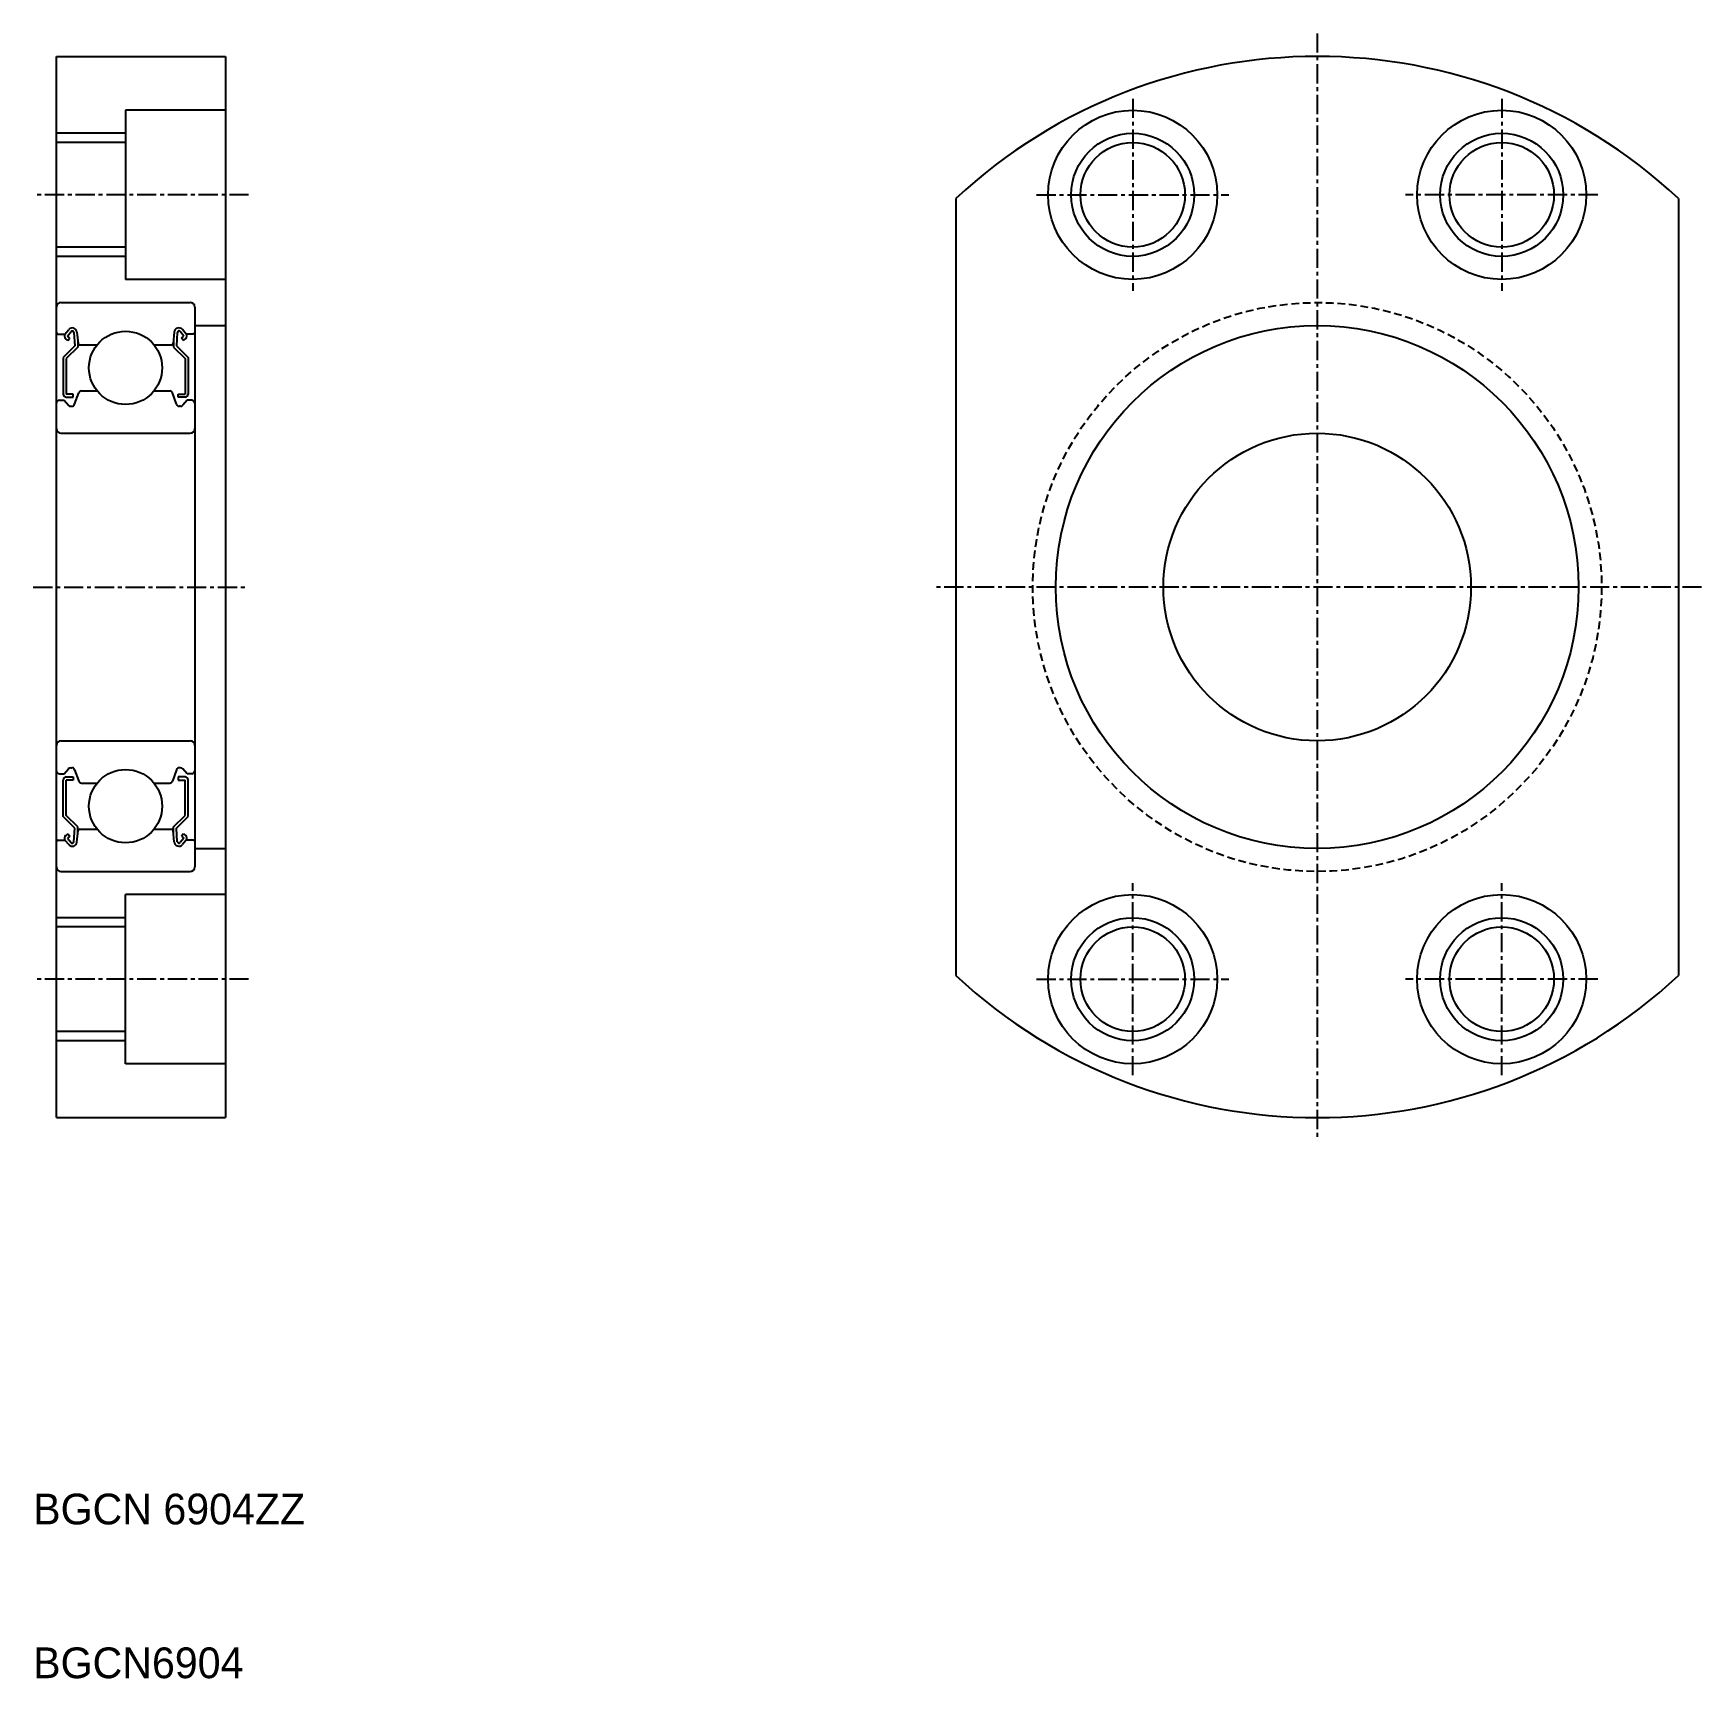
# Model space of a CAD drawing. Extents: x 111 to 219, y 37 to 144.
import ezdxf

# ---------------------------------------------------------------- set-up
doc = ezdxf.new("R2010")
doc.units = 0
doc.linetypes.add('CENTER', pattern=[2, 1.25, -0.25, 0.25, -0.25])
doc.linetypes.add('DASHED', pattern=[0.75, 0.5, -0.25])
doc.layers.get('0').update_dxf_attribs({"linetype": 'CONTINUOUS'})
doc.layers.add('CENTER', color=1, linetype='CENTER')

msp = doc.modelspace()

# ---------------------------------------------------------------- linework, layer by layer
at = {"color": 7, "linetype": 'CONTINUOUS'}
for p, q in [((112.01, 73.46), (112.01, 142.46)), ((112.01, 142.46), (123.01, 142.46)), ((123.01, 142.46), (123.01, 73.46)), ((116.51, 138.96), (116.51, 127.96)), ((123.01, 138.96), (116.51, 138.96)), ((116.51, 136.86), (112.01, 136.86)), ((170.51, 133.22), (170.51, 82.7)), ((217.51, 133.22), (217.51, 82.7)), ((116.51, 130.06), (112.01, 130.06)), ((123.01, 127.96), (116.51, 127.96)), ((112.31, 126.46), (120.71, 126.46)), ((121.01, 126.16), (121.01, 89.76)), ((121.01, 124.96), (123.01, 124.96)), ((112.11, 124.41), (112.57, 124.41)), ((112.57, 124.41), (112.82, 124.71)), ((112.75, 124), (112.6, 124.13)), ((112.73, 124.28), (112.98, 124.58)), ((112.88, 124.15), (112.73, 124.28)), ((112.75, 124), (112.88, 124.15)), ((113.15, 124.52), (113.2, 123.64)), ((113.35, 124.54), (113.42, 123.8)), ((113.4, 124.03), (113.4, 123.56)), ((113.52, 123.71), (114.66, 123.71)), ((118.36, 123.71), (119.51, 123.71)), ((119.67, 124.53), (119.61, 123.8)), ((119.63, 124.03), (119.63, 123.56)), ((119.87, 124.51), (119.83, 123.64)), ((120.3, 124.28), (120.06, 124.57)), ((120.15, 124.15), (120.3, 124.28)), ((120.28, 124), (120.15, 124.15)), ((120.45, 124.41), (120.21, 124.7)), ((120.28, 124), (120.43, 124.13)), ((120.91, 124.41), (120.45, 124.41)), ((113.2, 123.64), (112.45, 122.89)), ((112.45, 122.89), (112.45, 120.51)), ((113.4, 123.56), (112.65, 122.81)), ((112.65, 122.81), (112.65, 120.51)), ((119.63, 123.56), (120.38, 122.81)), ((119.83, 123.64), (120.58, 122.89)), ((120.38, 122.81), (120.38, 120.51)), ((120.58, 122.89), (120.58, 120.51)), ((113.1, 120.51), (112.65, 120.51)), ((113.1, 120.31), (113.1, 120.51)), ((113.19, 119.84), (113.46, 120.58)), ((113.65, 120.71), (114.66, 120.71)), ((118.36, 120.71), (119.38, 120.71)), ((119.83, 119.84), (119.56, 120.58)), ((119.93, 120.51), (120.38, 120.51)), ((119.93, 120.31), (119.93, 120.51)), ((112.21, 120.11), (112.51, 120.11)), ((112.51, 120.11), (112.79, 119.78)), ((112.65, 120.31), (113.1, 120.31)), ((112.94, 119.71), (113.01, 119.71)), ((120.38, 120.31), (119.93, 120.31)), ((120.08, 119.71), (120.02, 119.71)), ((120.51, 120.11), (120.24, 119.78)), ((120.81, 120.11), (120.51, 120.11)), ((112.31, 117.96), (120.71, 117.96)), ((112.31, 97.96), (120.71, 97.96)), ((112.21, 95.81), (112.51, 95.81)), ((112.51, 95.81), (112.79, 96.14)), ((112.65, 95.61), (113.1, 95.61)), ((112.94, 96.21), (113.01, 96.21)), ((113.1, 95.61), (113.1, 95.41)), ((113.19, 96.08), (113.46, 95.34)), ((119.83, 96.08), (119.56, 95.34)), ((120.38, 95.61), (119.93, 95.61)), ((119.93, 95.61), (119.93, 95.41)), ((120.08, 96.21), (120.02, 96.21)), ((120.51, 95.81), (120.24, 96.14)), ((120.81, 95.81), (120.51, 95.81)), ((112.45, 93.03), (112.45, 95.41)), ((113.1, 95.41), (112.65, 95.41)), ((112.65, 93.11), (112.65, 95.41)), ((113.65, 95.21), (114.66, 95.21)), ((118.36, 95.21), (119.38, 95.21)), ((119.93, 95.41), (120.38, 95.41)), ((120.38, 93.11), (120.38, 95.41)), ((120.58, 93.03), (120.58, 95.41)), ((113.2, 92.28), (112.45, 93.03)), ((113.4, 92.36), (112.65, 93.11)), ((113.15, 91.4), (113.2, 92.28)), ((113.4, 91.89), (113.4, 92.36)), ((119.63, 92.36), (120.38, 93.11)), ((119.63, 91.89), (119.63, 92.36)), ((119.83, 92.28), (120.58, 93.03)), ((119.87, 91.4), (119.83, 92.28)), ((112.11, 91.51), (112.57, 91.51)), ((112.57, 91.51), (112.82, 91.21)), ((112.75, 91.92), (112.6, 91.79)), ((112.88, 91.77), (112.73, 91.64)), ((112.73, 91.64), (112.98, 91.34)), ((112.75, 91.92), (112.88, 91.77)), ((113.35, 91.38), (113.42, 92.12)), ((113.52, 92.21), (114.66, 92.21)), ((118.36, 92.21), (119.51, 92.21)), ((119.67, 91.39), (119.61, 92.12)), ((120.3, 91.64), (120.06, 91.35)), ((120.28, 91.92), (120.15, 91.77)), ((120.15, 91.77), (120.3, 91.64)), ((120.45, 91.51), (120.21, 91.22)), ((120.28, 91.92), (120.43, 91.79)), ((120.91, 91.51), (120.45, 91.51)), ((121.01, 90.96), (123.01, 90.96)), ((112.31, 89.46), (120.71, 89.46)), ((123.01, 87.96), (116.51, 87.96)), ((116.51, 76.96), (116.51, 87.96)), ((116.51, 85.86), (112.01, 85.86)), ((116.51, 79.06), (112.01, 79.06)), ((123.01, 76.96), (116.51, 76.96)), ((112.01, 73.46), (123.01, 73.46))]:
    msp.add_line(p, q, dxfattribs=at)
at = {"color": 3, "linetype": 'CONTINUOUS'}
for p, q in [((116.51, 137.46), (112.01, 137.46)), ((116.51, 129.46), (112.01, 129.46)), ((116.51, 86.46), (112.01, 86.46)), ((116.51, 78.46), (112.01, 78.46))]:
    msp.add_line(p, q, dxfattribs=at)
at = {"color": 7, "linetype": 'CONTINUOUS'}
for centre, radius in [((182.01, 133.46), 5.5), ((206.01, 133.46), 5.5), ((182.01, 133.46), 3.4), ((206.01, 133.46), 3.4), ((194.01, 107.96), 17), ((116.51, 122.21), 2.38), ((194.01, 107.96), 10), ((116.51, 93.71), 2.38), ((182.01, 82.46), 5.5), ((206.01, 82.46), 5.5), ((182.01, 82.46), 3.4), ((206.01, 82.46), 3.4)]:
    msp.add_circle(centre, radius, dxfattribs=at)
at = {"color": 3, "linetype": 'CONTINUOUS'}
for centre in [(182.01, 133.46), (206.01, 133.46), (182.01, 82.46), (206.01, 82.46)]:
    msp.add_circle(centre, 4, dxfattribs=at)
at = {"color": 3, "linetype": 'DASHED'}
msp.add_circle((194.01, 107.96), 18.5, dxfattribs=at)
at = {"color": 7, "linetype": 'CONTINUOUS'}
for centre, radius, start, end in [((194.01, 107.96), 34.5, 47.0657, 132.9343), ((112.31, 126.16), 0.3, 90, 180), ((120.71, 126.16), 0.3, 0, 90), ((113.05, 124.51), 0.3, 4.9967, 140.001), ((119.98, 124.51), 0.303, 40.0459, 175.0792), ((112.11, 124.51), 0.1, 180, 270), ((112.73, 124.28), 0.2, 140.001, 230.0801), ((113.05, 124.51), 0.1, 2.8199, 140.0012), ((113.52, 123.81), 0.1, 184.9967, 269.9995), ((119.51, 123.81), 0.1, 269.9995, 354.8557), ((119.98, 124.51), 0.103, 39.874, 175.0048), ((120.3, 124.28), 0.2, 309.9138, 40.1318), ((120.91, 124.51), 0.1, 269.9995, 359.9913), ((112.65, 120.51), 0.2, 180, 270), ((113.65, 120.51), 0.2, 90, 159.9919), ((119.38, 120.51), 0.2, 19.8845, 90.0002), ((120.38, 120.51), 0.2, 269.9998, 359.9956), ((112.21, 119.91), 0.2, 90, 180), ((112.94, 119.91), 0.2, 219.9921, 270), ((113.01, 119.91), 0.2, 270, 339.9919), ((120.02, 119.91), 0.2, 199.8883, 269.9998), ((120.08, 119.91), 0.2, 269.9998, 319.8616), ((120.81, 119.91), 0.2, 359.9956, 90.0002), ((112.31, 118.26), 0.3, 180, 270), ((120.71, 118.26), 0.3, 270, 0), ((112.31, 97.66), 0.3, 90, 180), ((120.71, 97.66), 0.3, 0, 90), ((112.21, 96.01), 0.2, 180, 270), ((112.65, 95.41), 0.2, 90, 180), ((112.94, 96.01), 0.2, 90, 140.0079), ((113.01, 96.01), 0.2, 20.0081, 90), ((120.02, 96.01), 0.2, 90.0002, 160.1117), ((120.08, 96.01), 0.2, 40.1384, 90.0002), ((120.38, 95.41), 0.2, 0.0044, 90.0002), ((120.81, 96.01), 0.2, 269.9998, 0.0044), ((113.65, 95.41), 0.2, 200.0081, 270), ((119.38, 95.41), 0.2, 269.9998, 340.1155), ((112.11, 91.41), 0.1, 90, 180), ((112.73, 91.64), 0.2, 129.9199, 219.999), ((113.05, 91.4), 0.3, 219.999, 355.0033), ((113.05, 91.4), 0.1, 219.9988, 357.1801), ((113.52, 92.11), 0.1, 90.0005, 175.0033), ((119.51, 92.11), 0.1, 5.1443, 90.0005), ((119.98, 91.41), 0.303, 184.9208, 319.9541), ((119.98, 91.41), 0.103, 184.9952, 320.126), ((120.3, 91.64), 0.2, 319.8682, 50.0862), ((120.91, 91.41), 0.1, 0.0087, 90.0005), ((112.31, 89.76), 0.3, 180, 270), ((120.71, 89.76), 0.3, 270, 0), ((194.01, 107.96), 34.5, 227.0657, 312.9343)]:
    msp.add_arc(centre, radius, start, end, dxfattribs=at)
at = {"layer": 'CENTER', "color": 1, "linetype": 'CENTER'}
for p, q in [((194.01, 143.96), (194.01, 71.96)), ((182.01, 139.71), (182.01, 127.21)), ((206.01, 139.71), (206.01, 127.21)), ((124.51, 133.46), (110.51, 133.46)), ((175.76, 133.46), (188.26, 133.46)), ((212.26, 133.46), (199.76, 133.46)), ((110.51, 107.96), (124.51, 107.96)), ((219.01, 107.96), (169.01, 107.96)), ((182.01, 76.21), (182.01, 88.71)), ((206.01, 76.21), (206.01, 88.71)), ((124.51, 82.46), (110.51, 82.46)), ((175.76, 82.46), (188.26, 82.46)), ((212.26, 82.46), (199.76, 82.46))]:
    msp.add_line(p, q, dxfattribs=at)

# ---------------------------------------------------------------- texts
at = {"color": 7, "linetype": 'CONTINUOUS'}
for s, p in [('BGCN 6904ZZ', (110.5, 47.01)), ('BGCN6904', (110.5, 37.01))]:
    msp.add_text(s, height=2, dxfattribs=at).set_placement(p)

doc.saveas('drawing.dxf')
